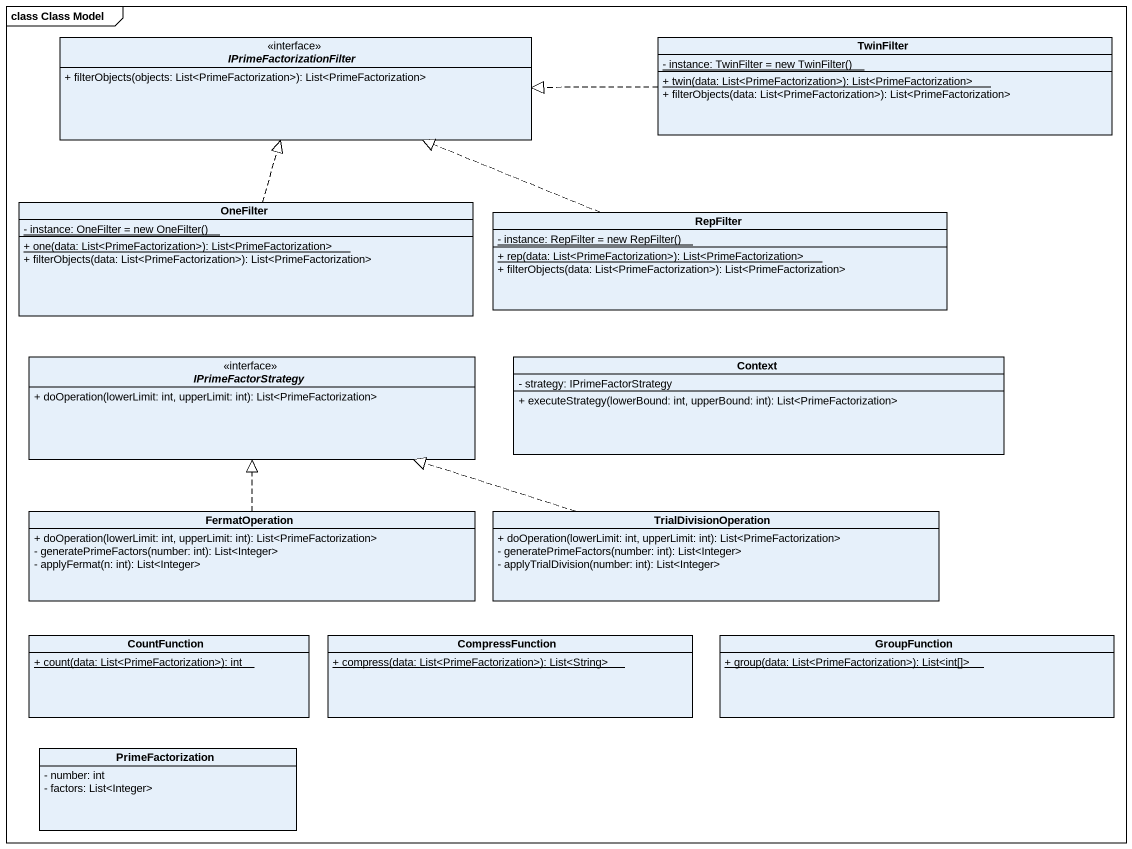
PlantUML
@startuml
mainframe class Class Model
hide circle
hide empty members
skinparam classAttributeIconSize 0
interface IPrimeFactorizationFilter <<interface>> {
  + filterObjects(objects: List<PrimeFactorization>): List<PrimeFactorization>
}
class TwinFilter {
  {static} {field} - instance: TwinFilter = new TwinFilter()
  {static} + twin(data: List<PrimeFactorization>): List<PrimeFactorization>
  + filterObjects(data: List<PrimeFactorization>): List<PrimeFactorization>
}
class OneFilter {
  {static} {field} - instance: OneFilter = new OneFilter()
  {static} + one(data: List<PrimeFactorization>): List<PrimeFactorization>
  + filterObjects(data: List<PrimeFactorization>): List<PrimeFactorization>
}
class RepFilter {
  {static} {field} - instance: RepFilter = new RepFilter()
  {static} + rep(data: List<PrimeFactorization>): List<PrimeFactorization>
  + filterObjects(data: List<PrimeFactorization>): List<PrimeFactorization>
}
interface IPrimeFactorStrategy <<interface>> {
  + doOperation(lowerLimit: int, upperLimit: int): List<PrimeFactorization>
}
class Context {
  - strategy: IPrimeFactorStrategy
  + executeStrategy(lowerBound: int, upperBound: int): List<PrimeFactorization>
}
class FermatOperation {
  + doOperation(lowerLimit: int, upperLimit: int): List<PrimeFactorization>
  - generatePrimeFactors(number: int): List<Integer>
  - applyFermat(n: int): List<Integer>
}
class TrialDivisionOperation {
  + doOperation(lowerLimit: int, upperLimit: int): List<PrimeFactorization>
  - generatePrimeFactors(number: int): List<Integer>
  - applyTrialDivision(number: int): List<Integer>
}
class CountFunction {
  {static} + count(data: List<PrimeFactorization>): int
}
class CompressFunction {
  {static} + compress(data: List<PrimeFactorization>): List<String>
}
class GroupFunction {
  {static} + group(data: List<PrimeFactorization>): List<int[]>
}
class PrimeFactorization {
  - number: int
  - factors: List<Integer>
}
TwinFilter .left.|> IPrimeFactorizationFilter
OneFilter .up.|> IPrimeFactorizationFilter
RepFilter .left.|> IPrimeFactorizationFilter
FermatOperation .up.|> IPrimeFactorStrategy
TrialDivisionOperation .left.|> IPrimeFactorStrategy
@enduml
